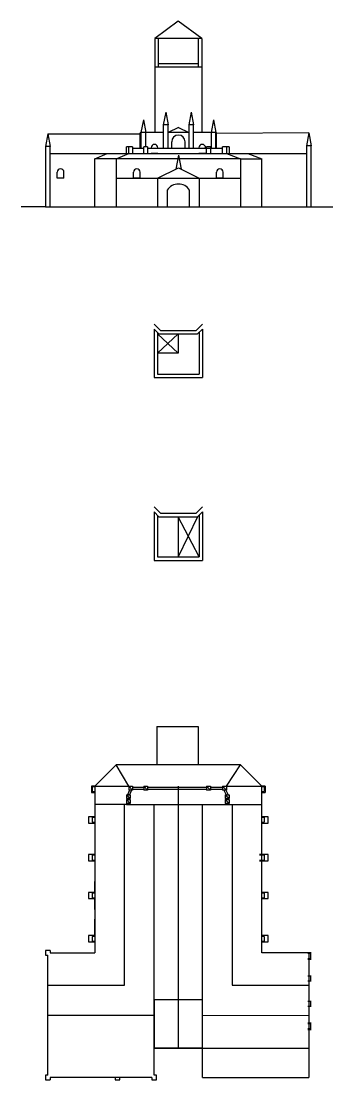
# Model space of a CAD drawing. Header units: millimetres. Extents: x 1968 to 2201, y 2632 to 3071.
# Drawn here: x 2089.6 to 2116.7, y 2979.4 to 3071 of the extents above; entities that cross this region are included whole.
import ezdxf

# ---------------------------------------------------------------- set-up
doc = ezdxf.new("R2010")
doc.units = ezdxf.units.MM
for name, color, linetype in [('CarpinteriaExterior', 130, 'Continuous'), ('PrimerPlano', 160, 'Continuous'), ('SegundoPlano', 254, 'Continuous')]:
    doc.layers.add(name, color=color, linetype=linetype)

msp = doc.modelspace()

# ---------------------------------------------------------------- linework, layer by layer
at = {"layer": 'CarpinteriaExterior'}
for p, q in [((2102.698, 3060.036), (2102.698, 3060.595)), ((2103.86, 3060.036), (2103.86, 3060.595)), ((2092.776, 3057.461), (2092.776, 3057.97)), ((2093.357, 3057.461), (2093.357, 3057.97)), ((2099.381, 3057.461), (2099.381, 3057.97)), ((2099.962, 3057.461), (2099.962, 3057.97)), ((2106.586, 3057.461), (2106.586, 3057.97)), ((2107.167, 3057.461), (2107.167, 3057.97)), ((2093.357, 3057.461), (2092.776, 3057.461)), ((2099.962, 3057.461), (2099.381, 3057.461)), ((2107.167, 3057.461), (2106.586, 3057.461))]:
    msp.add_line(p, q, dxfattribs=at)
for centre, radius in [((2103.279, 3060.595), 0.581), ((2093.066, 3057.97), 0.29), ((2099.671, 3057.97), 0.29), ((2106.877, 3057.97), 0.29)]:
    msp.add_arc(centre, radius, 0, 180, dxfattribs=at)
at = {"layer": 'PrimerPlano'}
for p, q in [((2091.754, 3054.97), (2089.647, 3054.97)), ((2091.754, 3054.97), (2096.021, 3054.97)), ((2096.021, 3054.97), (2110.517, 3054.97)), ((2110.517, 3054.97), (2114.785, 3054.97)), ((2114.785, 3054.97), (2116.667, 3054.97)), ((2101.721, 3044.259), (2101.169, 3044.811)), ((2101.596, 3043.957), (2101.169, 3044.384)), ((2101.169, 3044.384), (2101.169, 3040.184)), ((2101.721, 3044.259), (2104.817, 3044.259)), ((2104.817, 3044.259), (2105.369, 3044.811)), ((2104.942, 3043.957), (2105.369, 3044.384)), ((2105.369, 3044.384), (2105.369, 3040.184)), ((2101.471, 3044.082), (2101.471, 3040.486)), ((2101.596, 3043.957), (2104.942, 3043.957)), ((2103.269, 3043.957), (2103.269, 3042.284)), ((2105.067, 3044.082), (2105.067, 3040.486)), ((2103.269, 3042.284), (2101.471, 3042.284)), ((2101.471, 3040.486), (2105.067, 3040.486)), ((2101.169, 3040.184), (2105.369, 3040.184)), ((2101.721, 3028.43), (2101.169, 3028.982)), ((2101.596, 3028.128), (2101.169, 3028.555)), ((2101.169, 3028.555), (2101.169, 3024.355)), ((2104.817, 3028.43), (2105.369, 3028.982)), ((2104.942, 3028.128), (2105.369, 3028.555)), ((2105.369, 3028.555), (2105.369, 3024.355)), ((2101.471, 3028.253), (2101.471, 3024.657)), ((2101.596, 3028.128), (2104.942, 3028.128)), ((2101.721, 3028.43), (2104.817, 3028.43)), ((2103.269, 3028.128), (2103.269, 3024.657)), ((2105.067, 3028.253), (2105.067, 3024.657)), ((2101.169, 3024.355), (2105.369, 3024.355)), ((2101.471, 3024.657), (2105.067, 3024.657)), ((2101.404, 3009.983), (2105, 3009.983)), ((2101.404, 3009.983), (2101.404, 3006.658)), ((2105, 3009.983), (2105, 3006.658)), ((2096.021, 3004.809), (2097.871, 3006.658)), ((2108.667, 3006.658), (2097.871, 3006.658)), ((2098.968, 3004.809), (2097.871, 3006.658)), ((2107.449, 3004.809), (2108.667, 3006.658)), ((2110.517, 3004.809), (2108.667, 3006.658)), ((2095.749, 3004.809), (2095.749, 3004.263)), ((2096.021, 3004.809), (2095.749, 3004.809)), ((2095.816, 3004.742), (2095.816, 3004.33)), ((2096.021, 3004.742), (2095.816, 3004.742)), ((2096.021, 3004.809), (2096.021, 2990.37)), ((2096.021, 3004.809), (2098.968, 3004.809)), ((2096.021, 3004.809), (2096.021, 3004.742)), ((2098.968, 3004.809), (2098.968, 3004.465)), ((2098.968, 3004.809), (2099.311, 3004.809)), ((2098.968, 3004.809), (2099.311, 3004.465)), ((2099.311, 3004.809), (2099.311, 3004.465)), ((2099.311, 3004.723), (2100.271, 3004.723)), ((2100.271, 3004.809), (2100.271, 3004.465)), ((2100.271, 3004.809), (2100.614, 3004.809)), ((2100.271, 3004.809), (2100.614, 3004.465)), ((2100.614, 3004.809), (2100.614, 3004.465)), ((2100.614, 3004.809), (2100.614, 3004.637)), ((2100.614, 3004.723), (2105.708, 3004.723)), ((2103.269, 3004.809), (2103.269, 2982.115)), ((2105.708, 3004.809), (2106.051, 3004.809)), ((2105.708, 3004.809), (2106.051, 3004.465)), ((2105.708, 3004.809), (2105.708, 3004.465)), ((2106.051, 3004.809), (2106.051, 3004.465)), ((2106.051, 3004.723), (2107.106, 3004.723)), ((2107.106, 3004.809), (2107.106, 3004.465)), ((2107.106, 3004.809), (2107.449, 3004.809)), ((2107.106, 3004.809), (2107.449, 3004.465)), ((2107.449, 3004.809), (2110.517, 3004.809)), ((2107.449, 3004.809), (2107.449, 3004.465)), ((2110.517, 2990.37), (2110.517, 3004.809)), ((2110.789, 3004.809), (2110.517, 3004.809)), ((2110.722, 3004.742), (2110.517, 3004.742)), ((2110.722, 3004.742), (2110.722, 3004.33)), ((2110.789, 3004.809), (2110.789, 3004.263)), ((2095.749, 3004.263), (2096.021, 3004.263)), ((2095.816, 3004.33), (2096.021, 3004.33)), ((2096.021, 3004.33), (2096.021, 3002.089)), ((2098.768, 3004.068), (2098.768, 3003.725)), ((2098.768, 3004.068), (2098.768, 3003.725)), ((2098.768, 3004.068), (2099.111, 3004.068)), ((2098.768, 3004.068), (2099.111, 3003.725)), ((2098.768, 3004.068), (2098.94, 3004.068)), ((2099.053, 3004.465), (2098.854, 3004.068)), ((2099.111, 3004.068), (2098.94, 3004.068)), ((2099.311, 3004.465), (2098.968, 3004.465)), ((2099.139, 3004.465), (2098.968, 3004.465)), ((2099.225, 3004.465), (2099.026, 3004.068)), ((2099.111, 3004.068), (2099.111, 3003.725)), ((2099.311, 3004.465), (2099.139, 3004.465)), ((2099.311, 3004.551), (2100.271, 3004.551)), ((2100.614, 3004.465), (2100.271, 3004.465)), ((2100.614, 3004.637), (2100.614, 3004.465)), ((2100.614, 3004.551), (2105.708, 3004.551)), ((2106.051, 3004.465), (2105.708, 3004.465)), ((2106.051, 3004.551), (2107.106, 3004.551)), ((2107.449, 3004.465), (2107.106, 3004.465)), ((2107.209, 3004.465), (2107.409, 3004.068)), ((2107.323, 3004.068), (2107.323, 3003.725)), ((2107.323, 3004.068), (2107.323, 3003.725)), ((2107.323, 3004.068), (2107.666, 3004.068)), ((2107.323, 3004.068), (2107.666, 3003.725)), ((2107.381, 3004.465), (2107.58, 3004.068)), ((2107.666, 3004.068), (2107.666, 3003.725)), ((2110.517, 3004.33), (2110.722, 3004.33)), ((2110.517, 3004.263), (2110.789, 3004.263)), ((2098.768, 3003.21), (2096.021, 3003.21)), ((2098.595, 2987.571), (2098.595, 3003.21)), ((2099.111, 3003.725), (2098.768, 3003.725)), ((2098.768, 3003.725), (2098.94, 3003.725)), ((2098.768, 3003.64), (2098.768, 3003.296)), ((2098.768, 3003.64), (2098.768, 3003.296)), ((2098.768, 3003.64), (2098.768, 3003.296)), ((2098.768, 3003.64), (2099.111, 3003.64)), ((2098.768, 3003.64), (2099.111, 3003.296)), ((2099.111, 3003.296), (2098.768, 3003.296)), ((2098.768, 3003.21), (2107.943, 3003.21)), ((2098.854, 3003.64), (2098.854, 3003.725)), ((2098.854, 3003.211), (2098.854, 3003.296)), ((2099.026, 3003.64), (2099.026, 3003.725)), ((2099.026, 3003.211), (2099.026, 3003.296)), ((2099.111, 3003.64), (2099.111, 3003.296)), ((2101.169, 2979.791), (2101.169, 3003.21)), ((2105.369, 2979.585), (2105.369, 3003.21)), ((2107.666, 3003.725), (2107.323, 3003.725)), ((2107.323, 3003.64), (2107.323, 3003.296)), ((2107.323, 3003.64), (2107.323, 3003.296)), ((2107.323, 3003.64), (2107.323, 3003.296)), ((2107.323, 3003.64), (2107.666, 3003.64)), ((2107.323, 3003.64), (2107.666, 3003.296)), ((2107.323, 3003.64), (2107.494, 3003.64)), ((2107.666, 3003.296), (2107.323, 3003.296)), ((2107.409, 3003.64), (2107.409, 3003.725)), ((2107.449, 3003.296), (2107.449, 3003.21)), ((2107.58, 3003.64), (2107.58, 3003.725)), ((2107.58, 3003.211), (2107.58, 3003.296)), ((2107.666, 3003.64), (2107.666, 3003.296)), ((2107.77, 3003.21), (2107.943, 3003.21)), ((2107.943, 3003.21), (2107.943, 2987.571)), ((2107.943, 3003.21), (2110.517, 3003.21)), ((2095.481, 3002.156), (2095.481, 3001.61)), ((2096.021, 3002.156), (2095.481, 3002.156)), ((2095.816, 3002.089), (2095.816, 3001.677)), ((2096.021, 3002.089), (2095.816, 3002.089)), ((2111.058, 3002.156), (2110.517, 3002.156)), ((2110.722, 3002.089), (2110.517, 3002.089)), ((2110.722, 3002.089), (2110.722, 3001.677)), ((2111.058, 3001.61), (2111.058, 3002.156)), ((2095.481, 3001.61), (2096.021, 3001.61)), ((2095.816, 3001.677), (2096.021, 3001.677)), ((2096.021, 3001.677), (2096.021, 3000.658)), ((2110.517, 3001.677), (2110.722, 3001.677)), ((2110.517, 3001.61), (2111.058, 3001.61)), ((2096.021, 2999.836), (2096.021, 2998.817)), ((2095.481, 2998.884), (2095.481, 2998.338)), ((2096.021, 2998.884), (2095.481, 2998.884)), ((2095.481, 2998.338), (2096.021, 2998.338)), ((2095.816, 2998.817), (2095.816, 2998.406)), ((2096.021, 2998.817), (2095.816, 2998.817)), ((2095.816, 2998.406), (2096.021, 2998.406)), ((2096.021, 2998.406), (2096.021, 2997.602)), ((2111.058, 2998.884), (2110.311, 2998.884)), ((2110.722, 2998.817), (2110.311, 2998.817)), ((2110.311, 2998.406), (2110.722, 2998.406)), ((2110.311, 2998.338), (2111.058, 2998.338)), ((2110.722, 2998.817), (2110.722, 2998.406)), ((2111.058, 2998.338), (2111.058, 2998.884)), ((2096.021, 2997.602), (2096.021, 2997.386)), ((2096.021, 2995.545), (2096.021, 2996.564)), ((2095.481, 2995.612), (2095.481, 2995.067)), ((2096.021, 2995.612), (2095.481, 2995.612)), ((2095.816, 2995.545), (2095.816, 2995.134)), ((2096.021, 2995.545), (2095.816, 2995.545)), ((2111.058, 2995.612), (2110.517, 2995.612)), ((2110.722, 2995.545), (2110.517, 2995.545)), ((2110.722, 2995.545), (2110.722, 2995.134)), ((2111.058, 2995.067), (2111.058, 2995.612)), ((2095.481, 2995.067), (2096.021, 2995.067)), ((2095.816, 2995.134), (2096.021, 2995.134)), ((2096.021, 2994.114), (2096.021, 2995.134)), ((2110.517, 2995.134), (2110.722, 2995.134)), ((2110.517, 2995.067), (2111.058, 2995.067)), ((2096.021, 2991.797), (2096.021, 2993.292)), ((2095.481, 2991.865), (2095.481, 2991.319)), ((2096.021, 2991.865), (2095.481, 2991.865)), ((2111.058, 2991.865), (2110.517, 2991.865)), ((2111.058, 2991.319), (2111.058, 2991.865)), ((2095.481, 2991.319), (2096.021, 2991.319)), ((2095.816, 2991.797), (2095.816, 2991.386)), ((2096.021, 2991.797), (2095.816, 2991.797)), ((2095.816, 2991.386), (2096.021, 2991.386)), ((2110.722, 2991.797), (2110.517, 2991.797)), ((2110.517, 2991.386), (2110.722, 2991.386)), ((2110.517, 2991.319), (2111.058, 2991.319)), ((2110.722, 2991.797), (2110.722, 2991.386)), ((2092.165, 2990.575), (2091.754, 2990.575)), ((2091.754, 2990.575), (2091.754, 2990.164)), ((2091.754, 2990.164), (2091.959, 2990.164)), ((2091.959, 2979.791), (2091.959, 2990.164)), ((2091.959, 2984.977), (2091.959, 2990.164)), ((2092.165, 2990.575), (2092.165, 2990.37)), ((2092.165, 2990.37), (2096.021, 2990.37)), ((2114.579, 2990.37), (2110.517, 2990.37)), ((2114.785, 2990.37), (2114.512, 2990.37)), ((2114.717, 2990.303), (2114.512, 2990.303)), ((2114.579, 2990.37), (2114.579, 2990.303)), ((2114.785, 2990.303), (2114.579, 2990.303)), ((2114.579, 2990.303), (2114.579, 2979.585)), ((2114.717, 2990.303), (2114.717, 2989.892)), ((2114.512, 2989.892), (2114.717, 2989.892)), ((2114.512, 2989.825), (2114.785, 2989.825)), ((2114.579, 2989.892), (2114.785, 2989.892)), ((2114.717, 2988.369), (2114.512, 2988.369)), ((2114.785, 2988.369), (2114.579, 2988.369)), ((2114.717, 2988.369), (2114.717, 2987.957)), ((2091.959, 2987.571), (2098.595, 2987.571)), ((2107.943, 2987.571), (2114.579, 2987.571)), ((2114.512, 2987.957), (2114.717, 2987.957)), ((2114.579, 2987.957), (2114.785, 2987.957)), ((2101.169, 2986.314), (2101.169, 2982.115)), ((2105.369, 2986.314), (2101.169, 2986.314)), ((2105.369, 2982.115), (2105.369, 2986.314)), ((2114.717, 2986.162), (2114.512, 2986.162)), ((2114.512, 2985.751), (2114.717, 2985.751)), ((2114.785, 2986.162), (2114.579, 2986.162)), ((2114.579, 2985.751), (2114.785, 2985.751)), ((2114.717, 2986.162), (2114.717, 2985.751)), ((2105.369, 2984.977), (2114.579, 2984.944)), ((2114.785, 2984.295), (2114.512, 2984.295)), ((2114.717, 2984.228), (2114.512, 2984.228)), ((2114.512, 2983.816), (2114.717, 2983.816)), ((2114.512, 2983.749), (2114.785, 2983.749)), ((2114.785, 2984.228), (2114.579, 2984.228)), ((2114.579, 2983.816), (2114.785, 2983.816)), ((2114.717, 2984.228), (2114.717, 2983.816)), ((2105.369, 2982.115), (2101.169, 2982.115)), ((2101.169, 2982.115), (2105.369, 2982.115)), ((2105.369, 2982.115), (2114.579, 2982.115)), ((2091.754, 2979.791), (2091.754, 2979.379)), ((2091.959, 2979.791), (2091.754, 2979.791)), ((2091.754, 2979.379), (2092.165, 2979.379)), ((2100.964, 2979.585), (2092.165, 2979.585)), ((2092.165, 2979.585), (2092.165, 2979.379)), ((2097.793, 2979.585), (2097.793, 2979.379)), ((2097.793, 2979.379), (2098.204, 2979.379)), ((2098.204, 2979.379), (2098.204, 2979.585)), ((2100.964, 2979.585), (2100.964, 2979.379)), ((2100.964, 2979.379), (2101.375, 2979.379)), ((2101.375, 2979.791), (2101.169, 2979.791)), ((2101.375, 2979.379), (2101.375, 2979.791)), ((2105.369, 2979.585), (2114.579, 2979.585))]:
    msp.add_line(p, q, dxfattribs=at)
msp.add_lwpolyline([(2091.959, 2984.977), (2101.169, 2984.977)], dxfattribs=at)
at = {"layer": 'SegundoPlano'}
for p, q in [((2103.269, 3071.041), (2101.232, 3069.542)), ((2105.306, 3069.542), (2103.269, 3071.041)), ((2101.232, 3069.542), (2101.232, 3064.56)), ((2105.306, 3069.542), (2101.232, 3069.542)), ((2101.534, 3069.542), (2101.534, 3067.051)), ((2105.005, 3069.542), (2105.005, 3067.051)), ((2105.306, 3069.542), (2105.306, 3064.56)), ((2105.306, 3067.051), (2101.232, 3067.051)), ((2105.005, 3067.352), (2101.534, 3067.352)), ((2101.232, 3064.56), (2101.232, 3061.391)), ((2105.306, 3064.56), (2105.306, 3061.391)), ((2100.241, 3062.499), (2100.036, 3061.391)), ((2100.241, 3062.499), (2100.447, 3061.391)), ((2102.176, 3063.176), (2101.97, 3062.068)), ((2102.176, 3063.176), (2102.381, 3062.068)), ((2104.382, 3063.176), (2104.177, 3062.068)), ((2104.382, 3063.176), (2104.588, 3062.068)), ((2106.317, 3062.499), (2106.111, 3061.391)), ((2106.317, 3062.499), (2106.522, 3061.391)), ((2101.97, 3062.068), (2101.97, 3060.036)), ((2102.381, 3062.068), (2101.97, 3062.068)), ((2102.381, 3060.036), (2102.381, 3062.068)), ((2103.279, 3061.84), (2102.381, 3061.391)), ((2103.279, 3061.84), (2104.177, 3061.391)), ((2104.177, 3062.068), (2104.177, 3060.036)), ((2104.588, 3062.068), (2104.177, 3062.068)), ((2104.588, 3060.036), (2104.588, 3062.068)), ((2091.959, 3061.295), (2091.754, 3060.187)), ((2091.959, 3061.295), (2092.165, 3060.187)), ((2091.959, 3061.295), (2099.969, 3061.295)), ((2099.969, 3061.324), (2100.036, 3061.391)), ((2099.969, 3060.036), (2099.969, 3061.324)), ((2101.97, 3061.391), (2100.036, 3061.391)), ((2101.97, 3061.391), (2100.036, 3061.391)), ((2100.036, 3061.391), (2100.036, 3060.036)), ((2100.447, 3061.391), (2100.036, 3061.391)), ((2100.447, 3060.16), (2100.447, 3061.391)), ((2104.177, 3061.391), (2102.381, 3061.391)), ((2104.177, 3061.391), (2102.381, 3061.391)), ((2106.522, 3061.391), (2104.588, 3061.391)), ((2106.522, 3061.391), (2104.588, 3061.391)), ((2106.111, 3061.391), (2106.111, 3060.036)), ((2106.522, 3060.036), (2106.522, 3061.391)), ((2106.522, 3061.391), (2106.589, 3061.324)), ((2114.579, 3061.362), (2106.589, 3061.324)), ((2106.589, 3060.036), (2106.589, 3061.324)), ((2114.579, 3061.362), (2114.373, 3060.254)), ((2114.579, 3061.362), (2114.785, 3060.254)), ((2092.165, 3060.187), (2091.754, 3060.187)), ((2091.754, 3060.187), (2091.754, 3054.97)), ((2092.165, 3054.97), (2092.165, 3060.187)), ((2098.768, 3059.577), (2098.768, 3060.16)), ((2099.111, 3060.16), (2098.768, 3060.16)), ((2098.968, 3059.577), (2098.968, 3060.16)), ((2099.311, 3060.16), (2098.968, 3060.16)), ((2098.968, 3059.577), (2098.968, 3060.16)), ((2099.311, 3060.16), (2099.311, 3059.577)), ((2099.311, 3060.16), (2099.311, 3059.577)), ((2099.311, 3060.036), (2100.271, 3060.036)), ((2100.271, 3059.577), (2100.271, 3060.16)), ((2100.614, 3060.16), (2100.271, 3060.16)), ((2100.614, 3060.16), (2100.614, 3059.577)), ((2100.614, 3060.036), (2107.106, 3060.036)), ((2100.918, 3060.036), (2100.918, 3060.086)), ((2101.499, 3060.036), (2101.499, 3060.086)), ((2105.059, 3060.036), (2105.059, 3060.086)), ((2105.64, 3060.036), (2105.64, 3060.086)), ((2105.708, 3059.577), (2105.708, 3060.16)), ((2106.051, 3060.16), (2105.708, 3060.16)), ((2106.051, 3060.16), (2106.051, 3059.577)), ((2107.106, 3059.577), (2107.106, 3060.16)), ((2107.449, 3060.16), (2107.106, 3060.16)), ((2107.666, 3060.16), (2107.323, 3060.16)), ((2107.449, 3060.16), (2107.449, 3059.577)), ((2107.666, 3060.16), (2107.666, 3059.577)), ((2114.785, 3060.254), (2114.373, 3060.254)), ((2114.373, 3060.254), (2114.373, 3054.97)), ((2114.785, 3054.97), (2114.785, 3060.254)), ((2092.165, 3059.577), (2097.871, 3059.577)), ((2096.021, 3059.135), (2097.118, 3059.577)), ((2096.021, 3054.97), (2096.021, 3059.135)), ((2103.221, 3059.135), (2096.021, 3059.135)), ((2097.871, 3059.577), (2107.666, 3059.577)), ((2097.871, 3059.135), (2098.968, 3059.577)), ((2097.871, 3059.135), (2097.871, 3054.97)), ((2101.499, 3059.577), (2100.918, 3059.577)), ((2103.279, 3059.448), (2103.053, 3058.23)), ((2103.279, 3059.448), (2103.505, 3058.23)), ((2108.667, 3059.135), (2103.337, 3059.135)), ((2105.64, 3059.577), (2105.059, 3059.577)), ((2107.449, 3059.577), (2108.667, 3059.135)), ((2107.449, 3059.577), (2107.449, 3059.577)), ((2107.449, 3059.577), (2109.299, 3059.577)), ((2108.667, 3059.135), (2108.667, 3054.97)), ((2108.667, 3059.135), (2110.517, 3059.135)), ((2109.081, 3059.577), (2114.373, 3059.577)), ((2109.299, 3059.577), (2110.517, 3059.135)), ((2110.517, 3054.97), (2110.517, 3059.135)), ((2101.471, 3057.461), (2103.279, 3058.34)), ((2103.279, 3058.34), (2105.087, 3057.461)), ((2097.871, 3057.461), (2108.667, 3057.461)), ((2101.471, 3057.461), (2101.471, 3054.97)), ((2105.087, 3057.461), (2105.087, 3054.97)), ((2102.305, 3056.416), (2102.305, 3054.97)), ((2104.253, 3054.97), (2104.253, 3056.416)), ((2091.959, 3054.97), (2092.655, 3054.97)), ((2103.269, 3043.957), (2101.471, 3042.284)), ((2103.269, 3042.284), (2101.471, 3043.957)), ((2105.067, 3024.657), (2103.269, 3028.128)), ((2104.942, 3028.128), (2103.269, 3024.657))]:
    msp.add_line(p, q, dxfattribs=at)
for centre, radius, start, end in [((2101.208, 3060.086), 0.29, 0, 180), ((2105.349, 3060.086), 0.29, 0, 180), ((2103.279, 3055.776), 1.165, 33.3007, 146.6993)]:
    msp.add_arc(centre, radius, start, end, dxfattribs=at)

doc.saveas('drawing.dxf')
